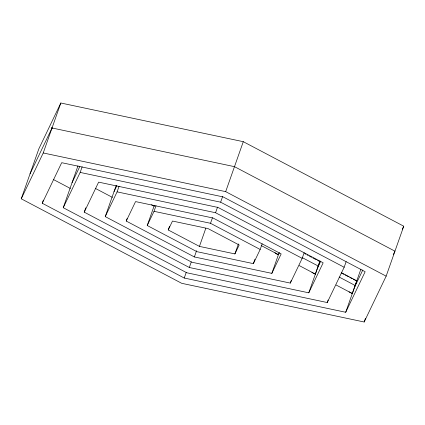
<?xml version="1.0" encoding="UTF-8"?>
<svg xmlns="http://www.w3.org/2000/svg" width="425" height="425" viewBox="0 0 425 425"><rect width="100%" height="100%" fill="white"/><g stroke="black" fill="none" stroke-linecap="round" stroke-linejoin="round"><path stroke-width="0.64" d="M341.264 272.606L356.851 280.824L352.304 293.537L349.047 291.848M311.902 272.175L313.337 273.312L315.371 274.082L319.913 261.364L319.457 261.534M21.25 198.799L38.845 148.846L60.828 103.004L243.281 141.684L403.75 226.201L386.155 276.154L364.172 321.996L181.719 283.316L21.25 198.799L43.233 152.963L60.828 103.004M42.245 203.251L61.699 162.69L223.157 196.918L365.16 271.708L345.706 312.269L184.248 278.04L42.245 203.251L43.345 200.133M346.141 261.635L344.165 267.256L327.239 302.542L186.782 272.765L63.24 207.703L77.977 165.862M63.24 207.703L80.166 172.417L82.147 166.797M84.24 212.155L98.632 182.139L218.099 207.464L323.17 262.804L308.773 292.82L189.311 267.495L84.24 212.155L85.776 207.782M304.151 252.732L302.17 258.352L290.307 283.092L191.84 262.22L105.235 216.607L116.232 185.38M105.235 216.607L117.098 191.866L119.08 186.246M126.23 221.058L135.564 201.593L213.037 218.014L281.175 253.9L271.841 273.365L194.368 256.944L126.23 221.058L127.112 218.556M262.156 243.833L260.18 249.454L253.374 263.638L196.897 251.669L147.225 225.505L154.264 205.525M147.225 225.505L154.031 211.321L156.012 205.7M168.226 229.957L172.497 221.042L207.979 228.565L239.185 245.002L234.908 253.916L199.431 246.394L168.226 229.957L169.543 226.212M184.248 278.04L186.23 272.42M189.311 267.495L191.287 261.874M194.368 256.944L196.568 250.697M199.431 246.394L205.806 228.283M260.18 249.454L210.508 223.29L212.489 217.669M302.17 258.352L215.565 212.739L217.547 207.118M344.165 267.256L220.628 202.188L222.604 196.573M386.155 276.154L225.686 191.643L243.281 141.684M234.908 253.916L238.425 243.923M253.374 263.638L254.915 259.266M271.841 273.365L278.88 253.38M290.307 283.092L291.189 280.596M308.773 292.82L319.988 260.971M327.239 302.542L328.121 300.045M345.706 312.269L360.883 269.179M364.172 321.996L365.495 318.245M279.289 252.572C279.119 255.606 276.34 254.288 274.97 252.726M30.047 173.825L52.031 127.983L234.483 166.664L394.953 251.175L393.242 254.75M72.037 182.723L79.783 166.573M114.033 191.627L116.854 185.736M317.571 267.84L320.673 261.364M354.79 286.694L362.801 269.992M402.321 229.176L403.75 226.201M356.389 280.983L356.846 280.813M43.233 152.963L225.686 191.643M80.166 172.417L220.628 202.188M117.098 191.866L215.565 212.739M154.031 211.321L210.508 223.29M304.767 253.693L305.92 254.299M307.073 254.904L308.231 255.515M309.384 256.121L311.69 257.337M312.848 257.948L316.306 259.771M317.464 260.376L319.77 261.593M341.7 273.142L344.006 274.359M345.164 274.964L348.622 276.792M349.78 277.397L352.086 278.614M353.239 279.22L356.703 281.047M302.233 257.614L318.394 266.124M339.171 277.063L355.327 285.573M51.276 127.585L52.45 128.207M261.125 245.512L278.439 254.633M299.216 265.572L315.371 274.082M336.148 285.026L352.304 293.537M151.475 204.738L154.413 206.284M95.386 188.413L112.407 197.375M53.391 179.509L70.407 188.472"/></g></svg>
